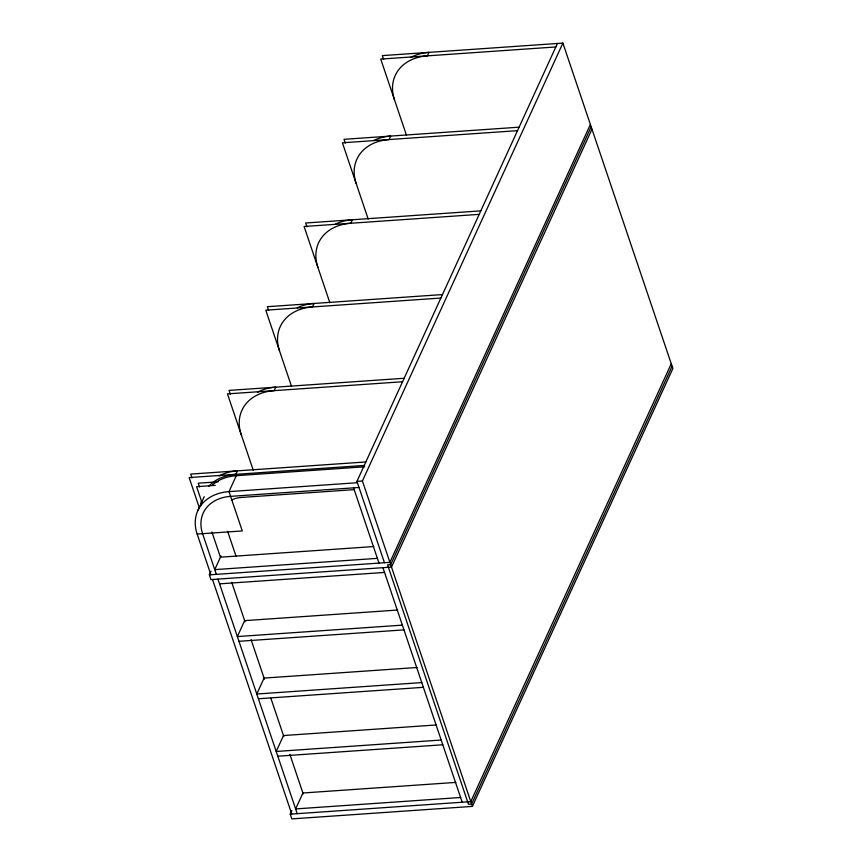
<?xml version="1.0" encoding="UTF-8"?>
<svg xmlns="http://www.w3.org/2000/svg" width="862" height="862" viewBox="0 0 862 862"><rect width="100%" height="100%" fill="white"/><g stroke="black" fill="none" stroke-linecap="round" stroke-linejoin="round"><path stroke-width="1.29" d="M197.958 510.358L204.208 496.706M364.701 466.795L236.285 475.695L229.001 491.62A48.875 37.163 24.6 0 0 197.15 534.063L210.899 574.738M591.978 129.192L391.499 567.088L210.942 579.598L209.337 574.846L211.018 571.183M220.995 555.968L214.746 569.62L377.394 558.35M384.452 562.714L356.954 481.362L557.434 43.477M291.906 810.485L290.225 814.159L291.83 818.9L472.387 806.39L362.406 480.985L562.886 43.1L382.329 55.61L383.612 59.424M590.384 124.451L389.893 562.336L209.337 574.846M591.16 126.757L390.68 564.642L387.566 564.858L468.486 804.3L471.6 804.084L672.08 366.199M671.261 363.753L470.781 801.638L290.225 814.159M472.387 806.39L672.866 368.505L562.886 43.1M555.839 46.957L380.735 59.09L406.508 135.366M519.118 127.177L344.003 139.31L345.296 143.124M517.523 130.658L342.408 142.79L368.193 219.056M480.802 210.867L305.687 222.999L306.98 226.814M479.207 214.358L304.092 226.49L329.866 302.756M442.475 294.567L267.371 306.7L268.653 310.514M440.881 298.047L265.776 310.18L291.55 386.445M404.159 378.267L229.055 390.4L230.337 394.214M402.565 381.747L227.46 393.88L253.234 470.146M365.844 461.957L190.728 474.089L192.021 477.904M364.249 465.437L189.134 477.58L199.445 508.084M218.205 481.804L198.206 483.194L199.478 486.965M215.274 485.381L196.611 486.674L202.139 503.042M356.954 481.362L362.406 480.985M357.418 482.72L229.001 491.62L242.287 530.938L197.15 534.063M359.012 487.472L230.607 496.361A42.981 32.681 24.6 0 0 202.602 533.686L216.34 574.361M354.487 489.616L240.886 497.482A26.119 19.869 24.6 0 0 231.436 500.111M373.763 546.551L220.435 557.175L211.923 531.994M219.551 583.854L384.549 572.422M397.576 610.048L244.657 620.64L237.362 636.565L402.36 625.133M238.968 641.306L403.966 629.874M416.992 667.5L264.074 678.092L256.79 694.018L421.777 682.585M258.385 698.759L423.382 687.326M436.409 724.953L283.49 735.545L276.206 751.47L441.193 740.038M277.812 756.211L442.799 744.779M455.836 782.405L302.918 792.997L295.623 808.922L460.61 797.49M382.943 567.681L462.215 802.242M353.571 487.849L379 563.091M227.622 531.326L236.005 556.098M231.706 582.313L245.056 621.825M251.09 639.669L264.451 679.191M270.905 698.317L283.835 736.557M289.869 754.401L303.219 793.924M217.946 579.113L297.228 813.674M212.505 579.49L291.776 814.051M212.3 485.047A48.875 37.163 24.6 0 1 236.285 475.695M200.921 505.52A50.556 38.445 24.6 0 1 201.417 500.93M208.798 486.19A50.556 38.445 24.6 0 1 235.832 474.337L237.427 470.857A50.556 38.445 24.6 0 0 219.142 475.953M410.732 57.463A50.556 38.445 24.6 0 1 429.017 52.377L427.423 55.858A50.556 38.445 24.6 0 0 394.484 99.766M356.157 183.466A50.556 38.445 24.6 0 1 389.107 139.558L390.702 136.067A50.556 38.445 24.6 0 0 373.882 140.409M317.841 267.166A50.556 38.445 24.6 0 1 350.791 223.247L352.386 219.767A50.556 38.445 24.6 0 0 335.566 224.098M279.525 350.856A50.556 38.445 24.6 0 1 312.475 306.947L314.07 303.467A50.556 38.445 24.6 0 0 297.239 307.799M241.198 434.556A50.556 38.445 24.6 0 1 274.148 390.648L275.743 387.157A50.556 38.445 24.6 0 0 257.458 392.253"/></g></svg>
